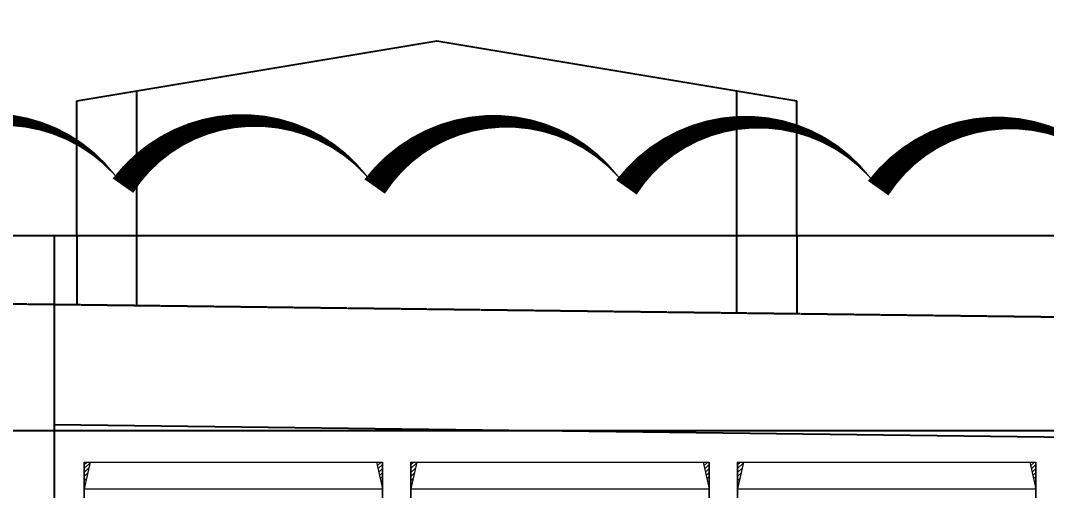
# Model space of a CAD drawing. Header units: inches. Extents: x 102027 to 175311, y -32523 to 10797.
# Drawn here: x 168824 to 172244, y -23312 to -21745 of the extents above; entities that cross this region are included whole.
import ezdxf
from ezdxf import colors
from ezdxf.entities.mleader import LeaderData, LeaderLine
from ezdxf.math import Vec2, Vec3

# ---------------------------------------------------------------- set-up
doc = ezdxf.new("R2010")
doc.units = ezdxf.units.IN
doc.header["$MEASUREMENT"] = 0
for name, pattern in [('CENTER', [2, 1.25, -0.25, 0.25, -0.25]), ('HIDDEN', [0.375, 0.25, -0.125]), ('HIDDEN2', [0.1875, 0.125, -0.0625])]:
    doc.linetypes.add(name, pattern=pattern)
for name, color, linetype in [('1', 1, 'CENTER'), ('M-HVAC-DUCT-NEW', 5, 'Continuous'), ('M-HVAC-PIPE-NEW', 6, 'HIDDEN2'), ('M-X-BKGD', 8, 'Continuous')]:
    doc.layers.add(name, color=color, linetype=linetype)
doc.layers.add('grid nos', color=253, linetype='Continuous', lineweight=0)
doc.styles.add('RomanS', font='romans.shx', dxfattribs={"width": 0.8})

# ---------------------------------------------------------------- blocks, each defined once
blk = doc.blocks.new('LOUVER VIL 3')
at = {"layer": '1', "color": 170, "lineweight": 0}
for p, q in [((101298.3, -12810.9), (102292.3, -12810.9)), ((101298.3, -14110.9), (101298.3, -12810.9)), ((101298.3, -12810.9), (101298.3, -14110.9)), ((102272.3, -12810.9), (102292.3, -12810.9)), ((102272.3, -12810.9), (102292.3, -12810.9)), ((102292.3, -14460.9), (102292.3, -12810.9)), ((102292.3, -12810.9), (102292.3, -14460.9)), ((102387.3, -12810.9), (103381.3, -12810.9)), ((102387.3, -14110.9), (102387.3, -12810.9)), ((102387.3, -12810.9), (102387.3, -14110.9)), ((103361.3, -12810.9), (103381.3, -12810.9)), ((103361.3, -12810.9), (103381.3, -12810.9)), ((103381.3, -14460.9), (103381.3, -12810.9)), ((103381.3, -12810.9), (103381.3, -14460.9)), ((103476.3, -12810.9), (104470.3, -12810.9)), ((103476.3, -14110.9), (103476.3, -12810.9)), ((103476.3, -12810.9), (103476.3, -14110.9)), ((104450.3, -12810.9), (104470.3, -12810.9)), ((104450.3, -12810.9), (104470.3, -12810.9)), ((104470.3, -14460.9), (104470.3, -12810.9)), ((104470.3, -12810.9), (104470.3, -14460.9)), ((101298.3, -12900.9), (102292.3, -12900.9)), ((102387.3, -12900.9), (103381.3, -12900.9)), ((103476.3, -12900.9), (104470.3, -12900.9))]:
    blk.add_line(p, q, dxfattribs=at)
at = {"layer": 'grid nos', "color": 170, "linetype": 'Continuous', "ltscale": 10000}
for p, q in [((101298.3, -12819.4), (101306.8, -12810.9)), ((101298.3, -12832.7), (101317.8, -12813.2)), ((102272.6, -12812.5), (102274.3, -12810.9)), ((102275, -12823.4), (102287.5, -12810.9)), ((102277.4, -12834.2), (102292.3, -12819.4)), ((102387.3, -12819.4), (102395.8, -12810.9)), ((102387.3, -12832.7), (102406.8, -12813.2)), ((103361.6, -12812.5), (103363.3, -12810.9)), ((103364, -12823.4), (103376.5, -12810.9)), ((103366.4, -12834.2), (103381.3, -12819.4)), ((103476.3, -12819.4), (103484.8, -12810.9)), ((103476.3, -12832.7), (103495.8, -12813.2)), ((104450.6, -12812.5), (104452.3, -12810.9)), ((104453, -12823.4), (104465.5, -12810.9)), ((104455.4, -12834.2), (104470.3, -12819.4)), ((101298.3, -12845.9), (101314, -12830.2)), ((101298.3, -12859.2), (101310.2, -12847.3)), ((102279.9, -12845), (102292.3, -12832.6)), ((102282.3, -12855.9), (102292.3, -12845.9)), ((102284.7, -12866.7), (102292.3, -12859.2)), ((102387.3, -12845.9), (102403, -12830.2)), ((102387.3, -12859.2), (102399.2, -12847.3)), ((103368.9, -12845), (103381.3, -12832.6)), ((103371.3, -12855.9), (103381.3, -12845.9)), ((103373.7, -12866.7), (103381.3, -12859.2)), ((103476.3, -12845.9), (103492, -12830.2)), ((103476.3, -12859.2), (103488.2, -12847.3)), ((104457.9, -12845), (104470.3, -12832.6)), ((104460.3, -12855.9), (104470.3, -12845.9)), ((104462.7, -12866.7), (104470.3, -12859.2)), ((101298.3, -12872.4), (101306.4, -12864.3)), ((101298.3, -12885.7), (101302.6, -12881.4)), ((102287.1, -12877.6), (102292.3, -12872.4)), ((102289.5, -12888.4), (102292.3, -12885.7)), ((102387.3, -12872.4), (102395.4, -12864.3)), ((102387.3, -12885.7), (102391.6, -12881.4)), ((103376.1, -12877.6), (103381.3, -12872.4)), ((103378.5, -12888.4), (103381.3, -12885.7)), ((103476.3, -12872.4), (103484.4, -12864.3)), ((103476.3, -12885.7), (103480.6, -12881.4)), ((104465.1, -12877.6), (104470.3, -12872.4)), ((104467.5, -12888.4), (104470.3, -12885.7)), ((101298.3, -12899), (101298.8, -12898.4)), ((102291.9, -12899.3), (102292.3, -12898.9)), ((102387.3, -12899), (102387.8, -12898.4)), ((103380.9, -12899.3), (103381.3, -12898.9)), ((103476.3, -12899), (103476.8, -12898.4)), ((104469.9, -12899.3), (104470.3, -12898.9))]:
    blk.add_line(p, q, dxfattribs=at)
at = {"layer": 'grid nos', "color": 170, "linetype": 'HIDDEN', "ltscale": 10000}
for p, q in [((101318.3, -12810.9), (101298.3, -12900.9)), ((102272.3, -12810.9), (102292.3, -12900.9)), ((102407.3, -12810.9), (102387.3, -12900.9)), ((103361.3, -12810.9), (103381.3, -12900.9)), ((103496.3, -12810.9), (103476.3, -12900.9)), ((104450.3, -12810.9), (104470.3, -12900.9))]:
    blk.add_line(p, q, dxfattribs=at)

msp = doc.modelspace()

# ---------------------------------------------------------------- linework, layer by layer
at = {"layer": 'M-HVAC-DUCT-NEW', "color": 2}
msp.add_lwpolyline([(168680.8, -25692.2, 0, 83.9, 0.520567), (169520, -25695, 0, 83.9, 0.520567), (170359.2, -25697.8, 0, 83.9, 0.520567), (171198.4, -25700.6, 0, 83.9, 0.520567), (172037.6, -25703.4, 0, 83.9, 0.520567), (172876.8, -25706.2, 0, 83.9, 0.520567), (173716, -25709, 0, 83.9, 0.520567), (174555.2, -25711.8, 0, 83.9, 0.520567), (174776.6, -25094.7, 0, 83.9, 0.520567), (174776.6, -24255.5, 0, 83.9, 0.520567), (174776.6, -23416.3, 0, 83.9, 0.520567), (174776.6, -22577.1, 0, 83.9, 0.520567), (174200.1, -22312.4, 0, 83.9, 0.520567), (173360.9, -22309.6, 0, 83.9, 0.520567), (172521.7, -22306.8, 0, 83.9, 0.520567), (171682.5, -22304, 0, 83.9, 0.520567), (170843.3, -22301.2, 0, 83.9, 0.520567), (170004.1, -22298.4, 0, 83.9, 0.520567), (169164.9, -22295.6, 0, 83.9, 0.520567), (168325.7, -22292.8, 0, 83.9, 0.520567)], format="xyseb", dxfattribs=at)
at = {"layer": 'M-X-BKGD', "color": 8, "linetype": 'HIDDEN', "ltscale": 5}
for p, q in [((169210.9, -22694.7), (169210.9, -21979.8)), ((171210.9, -22719.7), (171210.9, -21979.8)), ((169010.9, -22463.4), (169010.9, -22692.2)), ((171410.9, -22463.4), (171410.9, -22722.2)), ((162711.1, -22613.4), (174711.1, -22763.4)), ((174936.1, -23113.4), (150026.1, -23113.4))]:
    msp.add_line(p, q, dxfattribs=at)
at = {"layer": 'M-X-BKGD', "color": 8}
for p, q in [((169010.9, -22463.4), (169010.9, -22013.2)), ((171410.9, -22463.4), (171410.9, -22013.2)), ((174936.1, -22463.4), (150486.1, -22463.4)), ((168936.1, -22463.4), (168936.1, -32313.4)), ((168936.1, -23091.3), (174486.1, -23160.7))]:
    msp.add_line(p, q, dxfattribs=at)
msp.add_lwpolyline([(169010.9, -22013.2), (170210.9, -21813.2), (171410.9, -22013.2)], dxfattribs=at)

# ---------------------------------------------------------------- block references
at = {"layer": 'M-HVAC-DUCT-NEW'}
msp.add_blockref('LOUVER VIL 3', (67737.8, -10405.9), dxfattribs=at)

# ---------------------------------------------------------------- next in the draw order: leaders
at = {"layer": 'M-HVAC-PIPE-NEW'}
ml = msp.add_multileader_mtext('Standard', dxfattribs=at)
ml.set_content('RAIN PROOF LOUVERS\\P(TYP.)', color=2, style='RomanS')
ml.set_leader_properties(color=2)
ml.build(insert=Vec2(0, 0))
ml.multileader.update_dxf_attribs({"dogleg_length": 16769.6, "arrow_head_size": 600})
ctx = ml.context
ctx.base_point, ctx.char_height, ctx.arrow_head_size, ctx.landing_gap_size, ctx.plane_origin = Vec3(165950.1, -20080.3), 600, 600, 1000, Vec3(168387.8, -12682.8)
notes = []
notes.append((ctx, [(0, (1, 1, 0), (163487.7, -20080.3), (1, 0), 2462.4, [(0, [(163487.7, -22915.8)], 0, [])])]))
ctx.mtext.insert, ctx.mtext.flow_direction = Vec3(166950.1, -19680.3), 5
ctx.mtext.has_bg_fill, ctx.mtext.bg_color, ctx.mtext.bg_scale_factor, ctx.mtext.bg_transparency, ctx.mtext.use_window_bg_color = 1, -1023410167, 1.5, 0, 1
for ctx, leaders in notes:
    for number, flags, end, landing, length, lines in leaders:
        leader = LeaderData()
        leader.index, (leader.has_last_leader_line, leader.has_dogleg_vector, leader.attachment_direction) = number, flags
        leader.last_leader_point, leader.dogleg_vector, leader.dogleg_length = Vec3(end), Vec3(landing), length
        for number, points, colour, breaks in lines:
            line = LeaderLine()
            line.index, line.vertices, line.color, line.breaks = number, Vec3.list(points), colors.encode_raw_color(colour), breaks
            leader.lines.append(line)
        ctx.leaders.append(leader)

doc.saveas('drawing.dxf')
